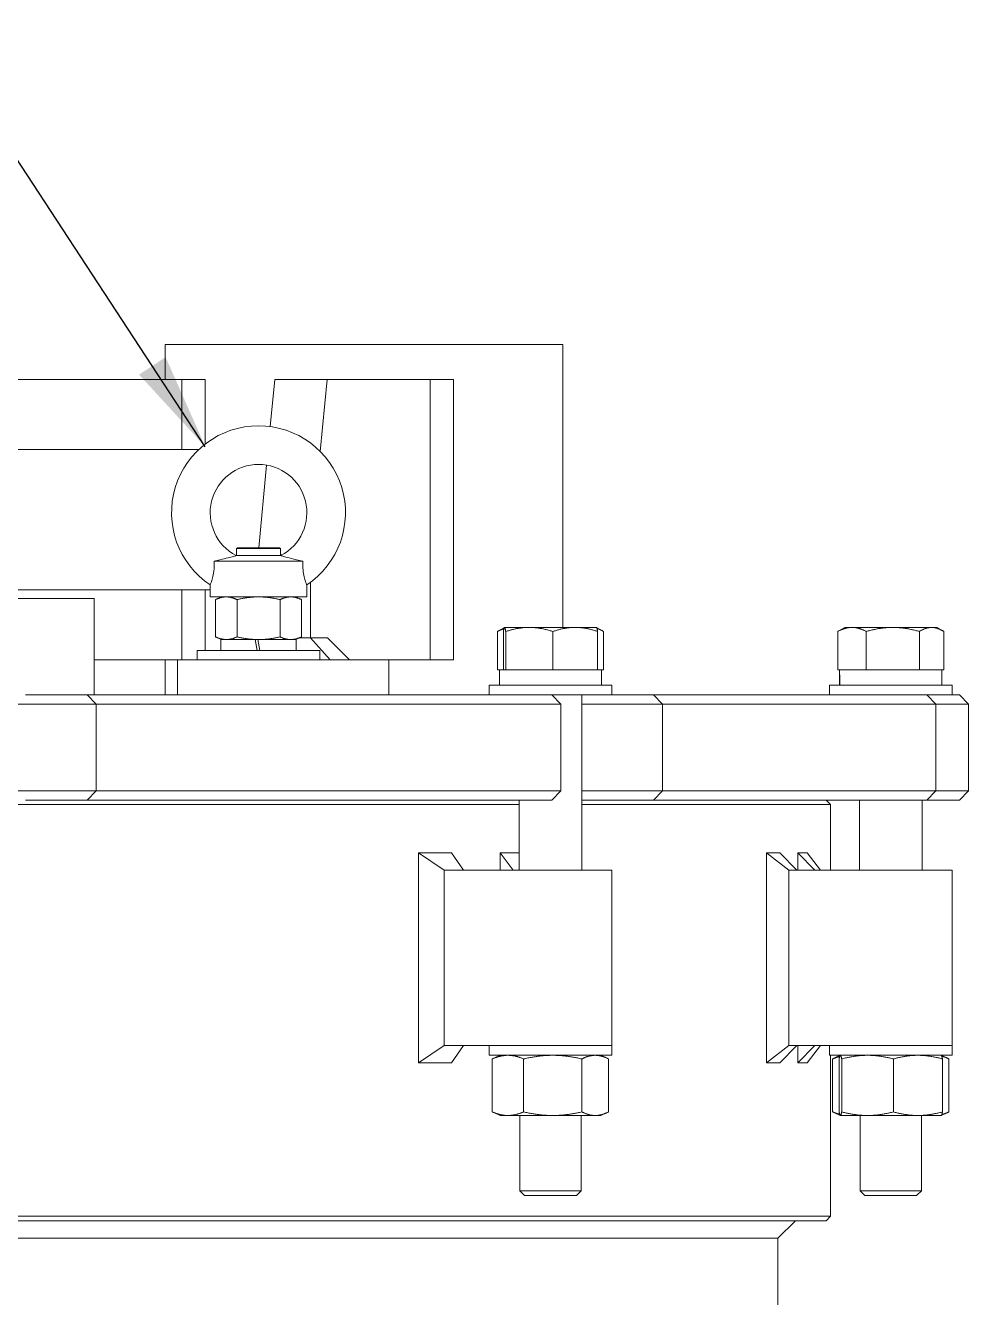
# Model space of a CAD drawing. Header units: inches. Extents: x 17 to 469, y 7 to 301.
# Drawn here: x 224.65 to 238.1, y 127.96 to 146.11 of the extents above; entities that cross this region are included whole.
import ezdxf

# ---------------------------------------------------------------- set-up
doc = ezdxf.new("R2010")
doc.units = ezdxf.units.IN
doc.header["$LTSCALE"] = 14
doc.header["$MEASUREMENT"] = 0
doc.layers.add('Symbol (ANSI)', color=7, linetype='Continuous', lineweight=25)
doc.layers.add('Visible (ANSI)', color=7, linetype='Continuous', lineweight=50)
doc.styles.add('MEMCOR Medium', font='arial.ttf')
doc.dimstyles.new('Default (ANSI)$7', dxfattribs={"dimscale": 14, "dimtxt": 0.15, "dimasz": 0.098425, "dimexe": 0.125, "dimexo": 0.0625, "dimgap": 0.031496, "dimtad": 0, "dimtih": 1, "dimtoh": 1, "dimdec": 4, "dimrnd": 1e-08, "dimzin": 3, "dimdsep": 46, "dimlunit": 5, "dimtxsty": 'MEMCOR Medium', "dimcen": 0.09, "dimdle": 0.393701, "dimclrd": 256, "dimclre": 256, "dimclrt": 256, "dimadec": 0, "dimazin": 1, "dimtfac": 0.8, "dimtofl": 0, "dimtmove": 0, "dimatfit": 3, "dimfxl": 1, "dimfrac": 1, "dimtolj": 1, "dimtzin": 4, "dimlwd": -1, "dimlwe": -1, "dimarcsym": 0})

msp = doc.modelspace()

# ---------------------------------------------------------------- linework, layer by layer
at = {"layer": 'Visible (ANSI)', "linetype": 'Continuous', "lineweight": 18}
for p, q in [((226.64234, 141.55389), (226.66681, 141.55389)), ((226.64234, 141.05389), (226.64234, 141.55389)), ((226.66681, 141.55389), (227.42553, 141.55389)), ((227.42553, 141.55389), (228.48714, 141.55389)), ((228.48714, 141.55389), (231.63705, 141.55389)), ((231.63705, 141.55389), (232.31098, 141.55389)), ((232.31098, 137.51752), (232.31098, 141.55389)), ((226.87561, 141.05389), (223.6906, 141.05389)), ((227.21223, 141.05389), (226.87561, 141.05389)), ((226.87561, 140.05389), (226.87561, 141.05389)), ((227.21223, 140.13431), (227.21223, 141.05389)), ((228.20334, 141.05389), (228.13948, 140.38239)), ((228.94994, 141.05389), (228.20334, 141.05389)), ((228.85225, 140.02666), (228.94994, 141.05389)), ((230.41785, 141.05389), (228.94994, 141.05389)), ((230.75138, 141.05389), (230.41785, 141.05389)), ((230.41785, 137.05389), (230.41785, 141.05389)), ((230.75138, 137.05389), (230.75138, 141.05389)), ((223.53435, 140.05389), (227.1184, 140.05389)), ((228.08722, 139.83285), (227.9751, 138.65389)), ((227.6714, 138.65389), (227.6589, 138.64139)), ((227.6714, 138.65389), (228.2714, 138.65389)), ((228.2714, 138.65389), (228.2839, 138.64139)), ((228.29087, 138.54324), (227.65194, 138.54324)), ((228.2839, 138.64139), (227.6589, 138.64139)), ((227.6589, 138.54324), (227.6589, 138.64139)), ((228.2839, 138.54324), (228.2839, 138.64139)), ((228.2839, 138.55389), (228.31044, 138.55389)), ((228.60355, 138.4647), (227.33926, 138.4647)), ((227.28243, 137.95289), (227.28243, 138.12251)), ((228.66038, 137.95289), (228.66038, 138.12251)), ((228.71219, 138.15908), (228.71219, 137.36639)), ((225.6281, 137.92889), (212.1281, 137.92889)), ((227.28243, 138.05389), (223.53435, 138.05389)), ((225.6281, 136.55389), (225.6281, 137.92889)), ((226.87561, 137.05389), (226.87561, 138.05389)), ((227.21223, 137.18789), (227.21223, 138.05389)), ((228.66038, 137.95289), (227.28243, 137.95289)), ((227.4404, 137.95289), (227.35826, 137.91458)), ((228.5024, 137.95289), (228.58455, 137.91458)), ((227.35826, 137.38219), (227.35826, 137.91458)), ((227.66483, 137.38219), (227.66483, 137.91458)), ((228.27798, 137.38219), (228.27798, 137.91458)), ((228.58455, 137.38219), (228.58455, 137.91458)), ((227.4404, 137.34389), (227.35826, 137.38219)), ((228.5024, 137.34389), (228.58455, 137.38219)), ((231.37818, 136.91352), (231.37818, 137.45893)), ((231.47827, 137.51714), (231.39564, 137.46944)), ((231.46276, 136.91352), (231.46276, 137.45893)), ((231.47892, 137.51752), (231.47827, 137.51714)), ((231.47956, 137.51752), (231.47892, 137.51752)), ((231.83245, 137.51752), (231.47956, 137.51752)), ((231.49637, 136.91352), (231.49637, 137.45893)), ((232.4878, 137.51752), (231.83245, 137.51752)), ((232.16853, 136.91352), (232.16853, 137.45893)), ((232.79092, 137.51752), (232.4878, 137.51752)), ((232.79092, 137.51752), (232.79156, 137.51714)), ((232.79156, 137.51714), (232.87419, 137.46944)), ((232.80707, 136.91352), (232.80707, 137.45893)), ((232.89165, 136.91352), (232.89165, 137.45893)), ((236.23051, 136.91352), (236.23051, 137.45893)), ((236.33125, 137.51752), (236.24797, 137.46944)), ((236.43425, 137.51752), (236.33125, 137.51752)), ((237.01635, 137.51752), (236.43425, 137.51752)), ((236.63798, 136.91352), (236.63798, 137.45893)), ((237.56935, 137.51752), (237.01635, 137.51752)), ((237.39472, 136.91352), (237.39472, 137.45893)), ((237.64325, 137.51752), (237.56935, 137.51752)), ((237.64325, 137.51752), (237.72652, 137.46944)), ((237.74398, 136.91352), (237.74398, 137.45893)), ((227.4349, 137.34389), (227.9244, 137.34389)), ((227.4349, 137.34389), (227.4349, 137.18789)), ((227.9244, 137.34389), (227.9519, 137.18789)), ((227.9244, 137.34389), (227.9634, 137.34389)), ((227.9909, 137.18789), (227.9634, 137.34389)), ((227.9634, 137.34389), (228.5079, 137.34389)), ((228.5079, 137.34389), (228.5079, 137.18789)), ((228.55066, 137.36639), (228.71219, 137.36639)), ((228.71219, 137.36639), (228.9566, 137.36639)), ((228.99356, 137.05389), (228.71219, 137.36639)), ((229.26768, 137.05389), (228.9566, 137.36639)), ((225.6281, 137.05389), (226.81365, 137.05389)), ((226.64234, 136.55389), (226.64234, 137.05389)), ((226.81365, 137.05389), (227.26611, 137.05389)), ((226.81365, 137.05389), (226.81365, 136.55389)), ((227.0964, 137.18789), (228.8464, 137.18789)), ((227.0964, 137.05389), (227.0964, 137.18789)), ((228.75931, 137.05389), (227.26611, 137.05389)), ((228.75931, 137.05389), (229.30459, 137.05389)), ((228.8464, 137.05389), (228.8464, 137.18789)), ((229.82763, 137.05389), (229.30459, 137.05389)), ((229.82763, 137.05389), (230.41785, 137.05389)), ((229.82763, 137.05389), (229.82763, 136.55389)), ((230.75138, 137.05389), (230.41785, 137.05389)), ((231.46276, 136.91352), (231.37818, 136.91352)), ((231.40542, 136.91351), (232.86442, 136.91351)), ((231.40542, 136.91351), (231.40542, 136.69451)), ((231.47956, 136.91352), (231.46276, 136.91352)), ((231.47892, 136.91352), (231.47892, 136.91351)), ((231.49637, 136.91352), (231.47956, 136.91352)), ((231.83245, 136.91352), (231.49637, 136.91352)), ((232.16853, 136.91352), (231.83245, 136.91352)), ((232.4878, 136.91352), (232.16853, 136.91352)), ((232.80707, 136.91352), (232.4878, 136.91352)), ((232.79092, 136.91352), (232.79092, 136.91351)), ((232.89165, 136.91352), (232.80707, 136.91352)), ((232.86442, 136.91351), (232.86442, 136.69451)), ((236.43425, 136.91352), (236.23051, 136.91352)), ((236.25805, 136.91351), (237.71675, 136.91351)), ((236.33125, 136.91352), (236.33125, 136.91351)), ((236.63798, 136.91352), (236.43425, 136.91352)), ((237.01635, 136.91352), (236.63798, 136.91352)), ((237.39472, 136.91352), (237.01635, 136.91352)), ((237.56935, 136.91352), (237.39472, 136.91352)), ((237.74398, 136.91352), (237.56935, 136.91352)), ((237.64325, 136.91352), (237.64325, 136.91351)), ((237.71675, 136.91351), (237.71675, 136.69451)), ((233.00992, 136.69451), (231.25992, 136.69451)), ((231.25992, 136.69451), (231.25992, 136.55389)), ((233.00992, 136.69451), (233.00992, 136.55389)), ((237.86225, 136.69451), (236.11225, 136.69451)), ((236.11225, 136.69451), (236.11225, 136.55389)), ((236.25775, 136.72283), (236.25775, 136.69451)), ((237.86225, 136.69451), (237.86225, 136.55389)), ((224.64764, 136.55389), (224.92626, 136.55389)), ((224.92626, 136.55389), (225.52628, 136.55389)), ((225.59402, 136.55389), (225.52628, 136.55389)), ((225.52628, 136.55389), (225.65628, 136.42389)), ((225.59402, 136.55389), (229.15807, 136.55389)), ((229.98185, 136.55389), (229.15807, 136.55389)), ((230.70314, 136.55389), (229.98185, 136.55389)), ((230.70314, 136.55389), (231.89958, 136.55389)), ((231.89958, 136.55389), (232.11566, 136.55389)), ((232.11566, 136.55389), (232.15416, 136.55389)), ((232.15416, 136.55389), (232.28416, 136.42389)), ((232.15416, 136.55389), (233.00992, 136.55389)), ((232.58242, 136.55389), (232.58242, 134.05389)), ((233.00997, 136.55389), (233.00992, 136.55389)), ((233.00997, 136.55389), (233.1829, 136.55389)), ((233.1829, 136.55389), (233.37987, 136.55389)), ((233.37987, 136.55389), (233.60254, 136.55389)), ((233.60254, 136.55389), (234.62583, 136.55389)), ((233.60254, 136.55389), (233.73254, 136.42389)), ((235.36839, 136.55389), (234.62583, 136.55389)), ((236.35369, 136.55389), (235.36839, 136.55389)), ((236.35369, 136.55389), (237.40592, 136.55389)), ((237.40592, 136.55389), (237.49456, 136.55389)), ((237.49456, 136.55389), (237.49994, 136.55389)), ((237.49994, 136.55389), (237.62994, 136.42389)), ((237.49994, 136.55389), (237.86225, 136.55389)), ((237.86225, 136.55389), (237.8852, 136.55389)), ((237.8852, 136.55389), (237.94774, 136.55389)), ((237.94774, 136.55389), (237.9665, 136.55389)), ((237.9665, 136.55389), (238.0965, 136.42389)), ((224.68612, 136.42389), (224.37063, 136.42389)), ((224.96661, 136.42389), (224.68612, 136.42389)), ((225.65628, 136.42389), (224.96661, 136.42389)), ((229.23613, 136.42389), (225.65628, 136.42389)), ((225.65628, 136.42389), (225.65628, 135.18389)), ((229.23613, 136.42389), (229.88992, 136.42389)), ((229.88992, 136.42389), (230.61122, 136.42389)), ((231.98643, 136.42389), (230.61122, 136.42389)), ((232.20396, 136.42389), (231.98643, 136.42389)), ((232.28416, 136.42389), (232.20396, 136.42389)), ((232.28416, 136.42389), (232.28416, 135.18389)), ((232.58242, 136.42389), (232.91804, 136.42389)), ((233.27831, 136.42389), (232.91804, 136.42389)), ((233.4766, 136.42389), (233.27831, 136.42389)), ((233.73254, 136.42389), (233.4766, 136.42389)), ((234.74541, 136.42389), (233.73254, 136.42389)), ((233.73254, 136.42389), (233.73254, 135.18389)), ((234.74541, 136.42389), (235.33474, 136.42389)), ((235.33474, 136.42389), (236.32005, 136.42389)), ((237.5295, 136.42389), (236.32005, 136.42389)), ((237.61874, 136.42389), (237.5295, 136.42389)), ((237.62994, 136.42389), (237.61874, 136.42389)), ((237.62994, 136.42389), (237.70347, 136.42389)), ((237.62994, 136.42389), (237.62994, 135.18389)), ((238.01198, 136.42389), (237.70347, 136.42389)), ((238.07494, 136.42389), (238.01198, 136.42389)), ((238.0965, 136.42389), (238.07494, 136.42389)), ((238.0965, 136.42389), (238.0965, 135.18389)), ((224.37063, 135.18389), (224.68612, 135.18389)), ((224.92626, 135.05389), (224.64764, 135.05389)), ((224.68612, 135.18389), (224.96661, 135.18389)), ((225.52628, 135.05389), (224.92626, 135.05389)), ((224.96661, 135.18389), (225.65628, 135.18389)), ((225.52628, 135.05389), (225.65628, 135.18389)), ((225.52628, 135.05389), (229.42094, 135.05389)), ((225.65628, 135.18389), (229.23613, 135.18389)), ((229.88992, 135.18389), (229.23613, 135.18389)), ((229.42094, 135.05389), (229.98185, 135.05389)), ((230.61122, 135.18389), (229.88992, 135.18389)), ((229.98185, 135.05389), (230.70314, 135.05389)), ((230.61122, 135.18389), (231.98643, 135.18389)), ((231.89958, 135.05389), (230.70314, 135.05389)), ((231.68742, 135.05389), (231.68742, 134.05389)), ((232.11566, 135.05389), (231.89958, 135.05389)), ((231.98643, 135.18389), (232.20396, 135.18389)), ((232.15416, 135.05389), (232.11566, 135.05389)), ((232.15416, 135.05389), (232.28416, 135.18389)), ((232.20396, 135.18389), (232.28416, 135.18389)), ((232.91804, 135.18389), (232.58242, 135.18389)), ((232.58242, 135.05389), (233.00997, 135.05389)), ((232.91804, 135.18389), (233.27831, 135.18389)), ((233.1829, 135.05389), (233.00997, 135.05389)), ((233.37987, 135.05389), (233.1829, 135.05389)), ((233.27831, 135.18389), (233.4766, 135.18389)), ((233.60254, 135.05389), (233.37987, 135.05389)), ((233.4766, 135.18389), (233.73254, 135.18389)), ((233.60254, 135.05389), (233.73254, 135.18389)), ((233.60254, 135.05389), (234.7957, 135.05389)), ((233.73254, 135.18389), (234.74541, 135.18389)), ((235.33474, 135.18389), (234.74541, 135.18389)), ((234.7957, 135.05389), (235.36839, 135.05389)), ((236.32005, 135.18389), (235.33474, 135.18389)), ((235.36839, 135.05389), (236.35369, 135.05389)), ((236.06582, 135.05389), (236.12832, 134.99139)), ((236.32005, 135.18389), (237.5295, 135.18389)), ((237.40592, 135.05389), (236.35369, 135.05389)), ((236.53975, 135.05389), (236.53975, 134.05389)), ((237.49456, 135.05389), (237.40592, 135.05389)), ((237.43475, 135.05389), (237.43475, 134.05389)), ((237.49994, 135.05389), (237.49456, 135.05389)), ((237.49994, 135.05389), (237.62994, 135.18389)), ((237.49994, 135.05389), (237.73711, 135.05389)), ((237.5295, 135.18389), (237.61874, 135.18389)), ((237.61874, 135.18389), (237.62994, 135.18389)), ((237.70347, 135.18389), (237.62994, 135.18389)), ((237.70347, 135.18389), (238.01198, 135.18389)), ((237.8852, 135.05389), (237.73711, 135.05389)), ((237.94774, 135.05389), (237.8852, 135.05389)), ((237.9665, 135.05389), (237.94774, 135.05389)), ((237.9665, 135.05389), (238.0965, 135.18389)), ((238.01198, 135.18389), (238.07494, 135.18389)), ((238.07494, 135.18389), (238.0965, 135.18389)), ((231.68742, 134.99139), (224.17793, 134.99139)), ((236.12832, 134.99139), (232.58242, 134.99139)), ((236.12832, 134.05389), (236.12832, 134.99139)), ((230.25458, 134.30362), (230.25458, 131.30416)), ((230.25458, 134.30362), (230.72236, 134.30362)), ((230.25458, 134.30362), (230.61828, 134.05389)), ((230.72236, 134.30362), (230.89387, 134.05389)), ((231.41937, 134.30362), (231.60098, 134.05389)), ((231.41937, 134.05389), (231.41937, 134.30362)), ((231.41937, 134.30362), (231.68742, 134.30362)), ((235.21397, 134.30362), (235.21397, 131.30416)), ((235.21397, 134.30362), (235.40616, 134.30362)), ((235.21397, 134.30362), (235.53421, 134.05389)), ((235.40616, 134.30362), (235.64551, 134.05389)), ((235.66129, 134.30362), (235.90432, 134.05389)), ((235.66129, 134.05389), (235.66129, 134.30362)), ((235.66129, 134.30362), (235.79618, 134.30362)), ((235.79618, 134.30362), (235.98714, 134.05389)), ((231.5162, 134.05389), (230.61828, 134.05389)), ((230.61828, 134.05389), (230.61828, 131.55389)), ((231.5162, 134.05389), (233.00992, 134.05389)), ((233.00992, 131.55389), (233.00992, 134.05389)), ((236.76078, 134.05389), (235.53421, 134.05389)), ((235.53421, 134.05389), (235.53421, 131.55389)), ((236.76078, 134.05389), (237.86225, 134.05389)), ((237.86225, 131.55389), (237.86225, 134.05389)), ((230.25458, 131.30416), (230.61828, 131.55389)), ((230.61828, 131.55389), (231.5162, 131.55389)), ((230.72236, 131.30416), (230.89387, 131.55389)), ((231.25992, 131.41326), (231.25992, 131.55389)), ((231.25992, 131.41326), (233.00992, 131.41326)), ((231.41592, 131.41326), (231.32465, 131.3707)), ((233.00992, 131.55389), (231.5162, 131.55389)), ((233.00992, 131.55389), (231.5162, 131.55389)), ((232.85392, 131.41326), (232.94519, 131.3707)), ((233.00992, 131.41326), (233.00992, 131.55389)), ((235.21397, 131.30416), (235.53421, 131.55389)), ((235.40616, 131.30416), (235.64551, 131.55389)), ((235.53421, 131.55389), (236.76078, 131.55389)), ((235.66129, 131.30416), (235.90432, 131.55389)), ((235.66129, 131.30416), (235.66129, 131.55389)), ((235.79618, 131.30416), (235.98714, 131.55389)), ((236.11225, 131.41326), (236.11225, 131.55389)), ((236.11225, 131.41326), (237.86225, 131.41326)), ((236.12832, 129.11639), (236.12832, 131.41326)), ((236.26754, 131.41293), (236.17698, 131.3707)), ((236.26825, 131.41326), (236.26754, 131.41293)), ((237.86225, 131.55389), (236.76078, 131.55389)), ((237.86225, 131.55389), (236.76078, 131.55389)), ((237.70625, 131.41326), (237.70696, 131.41293)), ((237.70696, 131.41293), (237.79752, 131.3707)), ((237.86225, 131.41326), (237.86225, 131.55389)), ((230.72236, 131.30416), (230.25458, 131.30416)), ((231.3055, 130.60613), (231.3055, 131.3614)), ((231.75211, 130.60613), (231.75211, 131.3614)), ((232.58152, 130.60613), (232.58152, 131.3614)), ((232.96433, 130.60613), (232.96433, 131.3614)), ((235.40616, 131.30416), (235.21397, 131.30416)), ((235.79618, 131.30416), (235.66129, 131.30416)), ((236.15783, 130.60613), (236.15783, 131.3614)), ((236.25054, 130.60613), (236.25054, 131.3614)), ((236.28737, 130.60613), (236.28737, 131.3614)), ((237.02408, 130.60613), (237.02408, 131.3614)), ((237.72396, 130.60613), (237.72396, 131.3614)), ((237.81666, 130.60613), (237.81666, 131.3614)), ((231.41592, 130.55426), (231.32465, 130.59682)), ((231.41592, 130.55426), (231.52881, 130.55426)), ((231.52881, 130.55426), (232.16682, 130.55426)), ((231.69742, 130.55426), (231.69742, 129.47963)), ((232.16682, 130.55426), (232.77293, 130.55426)), ((232.57242, 130.55426), (232.57242, 129.47963)), ((232.77293, 130.55426), (232.85392, 130.55426)), ((232.85392, 130.55426), (232.94519, 130.59682)), ((236.26754, 130.55459), (236.17698, 130.59682)), ((236.26825, 130.55426), (236.26754, 130.55459)), ((236.26825, 130.55426), (236.26895, 130.55426)), ((236.26895, 130.55426), (236.65573, 130.55426)), ((236.54975, 130.55426), (236.54975, 129.47963)), ((236.65573, 130.55426), (237.37402, 130.55426)), ((237.37402, 130.55426), (237.70625, 130.55426)), ((237.42475, 130.55426), (237.42475, 129.47963)), ((237.70625, 130.55426), (237.70696, 130.55459)), ((237.70696, 130.55459), (237.79752, 130.59682)), ((231.69742, 129.47963), (232.57242, 129.47963)), ((231.76558, 129.41351), (231.69742, 129.47963)), ((232.50426, 129.41351), (231.76558, 129.41351)), ((232.50426, 129.41351), (232.57242, 129.47963)), ((236.54975, 129.47963), (237.42475, 129.47963)), ((236.61791, 129.41351), (236.54975, 129.47963)), ((237.35659, 129.41351), (236.61791, 129.41351)), ((237.35659, 129.41351), (237.42475, 129.47963)), ((218.89316, 129.11639), (236.12832, 129.11639)), ((236.06582, 129.05389), (218.93239, 129.05389)), ((235.37842, 128.80389), (235.62842, 129.05389)), ((236.06582, 129.05389), (236.12832, 129.11639)), ((235.37842, 128.80389), (219.19415, 128.80389)), ((235.37842, 128.80389), (235.37842, 122.80389))]:
    msp.add_line(p, q, dxfattribs=at)
for radius, start, end in [(1.24016, 303.748989, 236.251011), (0.68898, 297.624922, 242.375078)]:
    msp.add_arc((227.9714, 139.15368), radius, start, end, dxfattribs=at)
for centre, start_param, end_param in [((236.98725, 136.53926), 4.62901109, 4.67343228), ((236.98725, 136.84976), 4.69555754, 4.74850131)]:
    msp.add_ellipse(centre, major_axis=(0.0334, -4.1372), ratio=0.1761422, start_param=start_param, end_param=end_param, dxfattribs=at)
for points, knots in [([(227.65194, 138.54324), (227.65194, 138.54324), (227.64925, 138.54227), (227.63671, 138.53798), (227.62486, 138.53405), (227.59041, 138.52363), (227.56614, 138.51683), (227.50373, 138.50073), (227.46287, 138.49109), (227.39407, 138.47601), (227.36679, 138.47028), (227.33926, 138.4647)], [1.39231518, 1.39231518, 1.39231518, 1.39231518, 1.5581507, 1.5581507, 1.78478434, 1.78478434, 2.06753102, 2.06753102, 2.44344148, 2.44344148, 2.67734182, 2.67734182, 2.67734182, 2.67734182]), ([(228.60355, 138.4647), (228.57283, 138.47092), (228.54243, 138.47734), (228.46324, 138.49488), (228.41791, 138.50591), (228.35529, 138.52275), (228.33252, 138.52951), (228.30306, 138.53892), (228.2946, 138.54192), (228.29119, 138.54313), (228.29087, 138.54324), (228.29087, 138.54324)], [0.14771193, 0.14771193, 0.14771193, 0.14771193, 0.38695829, 0.38695829, 0.79628258, 0.79628258, 1.09211945, 1.09211945, 1.33488963, 1.33488963, 1.39231518, 1.39231518, 1.39231518, 1.39231518]), ([(227.33926, 138.4647), (227.34087, 138.41627), (227.33968, 138.36739), (227.33, 138.28225), (227.32349, 138.25026), (227.31005, 138.1973), (227.30274, 138.17522), (227.29055, 138.1417), (227.28589, 138.13069), (227.28288, 138.12355), (227.28244, 138.12251), (227.28244, 138.1225)], [0, 0, 0, 0, 0.37029726, 0.37029726, 0.67885151, 0.67885151, 0.99389788, 0.99389788, 1.30997279, 1.30997279, 1.4413964, 1.4413964, 1.4413964, 1.4413964]), ([(228.66036, 138.1225), (228.66036, 138.1225), (228.65943, 138.1247), (228.65452, 138.13651), (228.64896, 138.15005), (228.63573, 138.18844), (228.62837, 138.2125), (228.61543, 138.26944), (228.6102, 138.30103), (228.60288, 138.37711), (228.6021, 138.42114), (228.60355, 138.4647)], [1.4413964, 1.4413964, 1.4413964, 1.4413964, 1.63188012, 1.63188012, 1.95365916, 1.95365916, 2.26899107, 2.26899107, 2.58505597, 2.58505597, 2.98180918, 2.98180918, 2.98180918, 2.98180918])]:
    msp.add_open_spline(points, degree=3, knots=knots, dxfattribs=at)
for points, weights in [([(227.51154, 137.95289), (227.4404, 137.95289), (227.35826, 137.91458)], [1, 1.0379548493, 1]), ([(227.66483, 137.91458), (227.58268, 137.95289), (227.51154, 137.95289)], [1, 1.0379548493, 1]), ([(227.9714, 137.95289), (227.82912, 137.95289), (227.66483, 137.91458)], [1, 1.0379548493, 1]), ([(228.27798, 137.91458), (228.11368, 137.95289), (227.9714, 137.95289)], [1, 1.0379548493, 1]), ([(228.43126, 137.95289), (228.36012, 137.95289), (228.27798, 137.91458)], [1, 1.0379548493, 1]), ([(228.58455, 137.91458), (228.5024, 137.95289), (228.43126, 137.95289)], [1, 1.0379548493, 1]), ([(227.35826, 137.38219), (227.4404, 137.34389), (227.51154, 137.34389)], [1, 1.0379548493, 1]), ([(227.51154, 137.34389), (227.58268, 137.34389), (227.66483, 137.38219)], [1, 1.0379548493, 1]), ([(227.66483, 137.38219), (227.82912, 137.34389), (227.9714, 137.34389)], [1, 1.0379548493, 1]), ([(227.9714, 137.34389), (228.11368, 137.34389), (228.27798, 137.38219)], [1, 1.0379548493, 1]), ([(228.27798, 137.38219), (228.36012, 137.34389), (228.43126, 137.34389)], [1, 1.0379548493, 1]), ([(228.43126, 137.34389), (228.5024, 137.34389), (228.58455, 137.38219)], [1, 1.0379548493, 1]), ([(231.47036, 137.49904), (231.42649, 137.48485), (231.37818, 137.45893)], [1.01863942066, 1.01644474912, 1]), ([(231.37818, 137.45893), (231.38702, 137.46446), (231.39564, 137.46944)], [1, 1.00346535316, 1.00629791907]), ([(231.47956, 137.51752), (231.47176, 137.51752), (231.46276, 137.45893)], [1, 1.0379548493, 1]), ([(231.49637, 137.45893), (231.48736, 137.51752), (231.47956, 137.51752)], [1, 1.0379548493, 1]), ([(231.83245, 137.51752), (231.67647, 137.51752), (231.49637, 137.45893)], [1, 1.0379548493, 1]), ([(232.16853, 137.45893), (231.98842, 137.51752), (231.83245, 137.51752)], [1, 1.0379548493, 1]), ([(232.4878, 137.51752), (232.33962, 137.51752), (232.16853, 137.45893)], [1, 1.0379548493, 1]), ([(232.80707, 137.45893), (232.63598, 137.51752), (232.4878, 137.51752)], [1, 1.0379548493, 1]), ([(232.79156, 137.51714), (232.79877, 137.51299), (232.80707, 137.45893)], [1.00559007881, 1.03491660113, 1]), ([(232.89165, 137.45893), (232.84231, 137.48982), (232.79807, 137.50416)], [1, 1.01965956375, 1.01895290532]), ([(236.43425, 137.51752), (236.33969, 137.51752), (236.23051, 137.45893)], [1, 1.0379548493, 1]), ([(236.23051, 137.45893), (236.23935, 137.46446), (236.24797, 137.46944)], [1, 1.00346535316, 1.00629791907]), ([(236.63798, 137.45893), (236.5288, 137.51752), (236.43425, 137.51752)], [1, 1.0379548493, 1]), ([(237.01635, 137.51752), (236.84075, 137.51752), (236.63798, 137.45893)], [1, 1.0379548493, 1]), ([(237.39472, 137.45893), (237.19195, 137.51752), (237.01635, 137.51752)], [1, 1.0379548493, 1]), ([(237.56935, 137.51752), (237.48831, 137.51752), (237.39472, 137.45893)], [1, 1.0379548493, 1]), ([(237.74398, 137.45893), (237.6504, 137.51752), (237.56935, 137.51752)], [1, 1.0379548493, 1]), ([(231.52881, 131.41326), (231.42517, 131.41326), (231.3055, 131.3614)], [1, 1.0379548493, 1]), ([(231.75211, 131.3614), (231.63244, 131.41326), (231.52881, 131.41326)], [1, 1.0379548493, 1]), ([(232.16682, 131.41326), (231.97435, 131.41326), (231.75211, 131.3614)], [1, 1.0379548493, 1]), ([(232.58152, 131.3614), (232.35928, 131.41326), (232.16682, 131.41326)], [1, 1.0379548493, 1]), ([(232.77293, 131.41326), (232.6841, 131.41326), (232.58152, 131.3614)], [1, 1.0379548493, 1]), ([(232.96433, 131.3614), (232.86176, 131.41326), (232.77293, 131.41326)], [1, 1.0379548493, 1]), ([(236.25887, 131.39691), (236.21078, 131.38434), (236.15783, 131.3614)], [1.01863942066, 1.01644474912, 1]), ([(236.26895, 131.41326), (236.26041, 131.41326), (236.25054, 131.3614)], [1, 1.0379548493, 1]), ([(236.28737, 131.3614), (236.2775, 131.41326), (236.26895, 131.41326)], [1, 1.0379548493, 1]), ([(236.65573, 131.41326), (236.48477, 131.41326), (236.28737, 131.3614)], [1, 1.0379548493, 1]), ([(237.02408, 131.3614), (236.82668, 131.41326), (236.65573, 131.41326)], [1, 1.0379548493, 1]), ([(237.37402, 131.41326), (237.21161, 131.41326), (237.02408, 131.3614)], [1, 1.0379548493, 1]), ([(237.72396, 131.3614), (237.53643, 131.41326), (237.37402, 131.41326)], [1, 1.0379548493, 1]), ([(237.70696, 131.41293), (237.71485, 131.40925), (237.72396, 131.3614)], [1.00559007881, 1.03491660113, 1]), ([(237.81666, 131.3614), (237.76258, 131.38874), (237.71409, 131.40144)], [1, 1.01965956375, 1.01895290532]), ([(231.3055, 131.3614), (231.31519, 131.36629), (231.32465, 131.3707)], [1, 1.00346535316, 1.00629791907]), ([(236.15783, 131.3614), (236.16752, 131.36629), (236.17698, 131.3707)], [1, 1.00346535316, 1.00629791907]), ([(231.32465, 130.59682), (231.31519, 130.60123), (231.3055, 130.60613)], [1.00629791907, 1.00346535316, 1]), ([(231.3055, 130.60613), (231.42517, 130.55426), (231.52881, 130.55426)], [1, 1.0379548493, 1]), ([(231.52881, 130.55426), (231.63244, 130.55426), (231.75211, 130.60613)], [1, 1.0379548493, 1]), ([(231.75211, 130.60613), (231.97435, 130.55426), (232.16682, 130.55426)], [1, 1.0379548493, 1]), ([(232.16682, 130.55426), (232.35928, 130.55426), (232.58152, 130.60613)], [1, 1.0379548493, 1]), ([(232.58152, 130.60613), (232.6841, 130.55426), (232.77293, 130.55426)], [1, 1.0379548493, 1]), ([(232.77293, 130.55426), (232.86176, 130.55426), (232.96433, 130.60613)], [1, 1.0379548493, 1]), ([(236.17698, 130.59682), (236.16752, 130.60123), (236.15783, 130.60613)], [1.00629791907, 1.00346535316, 1]), ([(236.15783, 130.60613), (236.21078, 130.58318), (236.25887, 130.57062)], [1, 1.01644474912, 1.01863942066]), ([(236.25054, 130.60613), (236.26041, 130.55426), (236.26895, 130.55426)], [1, 1.0379548493, 1]), ([(236.26895, 130.55426), (236.2775, 130.55426), (236.28737, 130.60613)], [1, 1.0379548493, 1]), ([(236.28737, 130.60613), (236.48477, 130.55426), (236.65573, 130.55426)], [1, 1.0379548493, 1]), ([(236.65573, 130.55426), (236.82668, 130.55426), (237.02408, 130.60613)], [1, 1.0379548493, 1]), ([(237.02408, 130.60613), (237.21161, 130.55426), (237.37402, 130.55426)], [1, 1.0379548493, 1]), ([(237.37402, 130.55426), (237.53643, 130.55426), (237.72396, 130.60613)], [1, 1.0379548493, 1]), ([(237.72396, 130.60613), (237.71485, 130.55828), (237.70696, 130.55459)], [1, 1.03491660113, 1.00559007881]), ([(237.71409, 130.56609), (237.76258, 130.57878), (237.81666, 130.60613)], [1.01895290532, 1.01965956375, 1])]:
    msp.add_rational_spline(points, weights, degree=2, dxfattribs=at)

# ---------------------------------------------------------------- leaders
at = {"layer": 'Symbol (ANSI)'}
msp.add_leader([(227.21223, 140.09539), (224.1135, 144.82429), (205.54331, 146.10506)], dimstyle='Default (ANSI)$7', override={"dimtad": 0}, dxfattribs=at)

doc.saveas('drawing.dxf')
